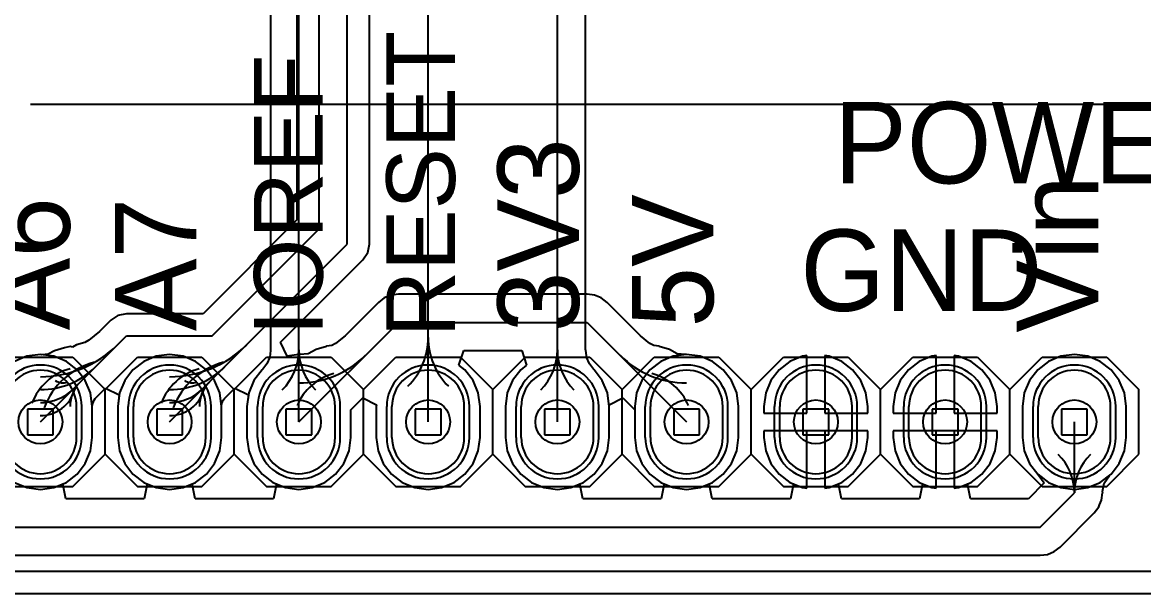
# Model space of a CAD drawing. Header units: millimetres. Extents: x 70.7 to 144.7, y 50.1 to 113.7.
# Drawn here: x 97.29 to 119.32, y 50.08 to 61.3 of the extents above; entities that cross this region are included whole.
import ezdxf

# ---------------------------------------------------------------- set-up
doc = ezdxf.new("R2010")
doc.units = ezdxf.units.MM
for name, color, linetype in [('BottomLayer', 5, 'Continuous'), ('BottomSolder', 6, 'Continuous'), ('KeepOutLayer', 6, 'Continuous'), ('Mechanical16', 56, 'Continuous'), ('MultiLayer', 9, 'Continuous'), ('PadHoleLayer', 156, 'Continuous'), ('TopLayer', 1, 'Continuous'), ('TopOverlay', 2, 'Continuous'), ('TopSolder', 216, 'Continuous')]:
    doc.layers.add(name, color=color, linetype=linetype)

# ---------------------------------------------------------------- blocks, each defined once
blk = doc.blocks.new('1X10_1_3')
at = {"layer": 'BottomLayer'}
for p, q in [((-12.1412, 0.3048), (-12.1412, -0.3048)), ((-10.7188, 0.3048), (-10.7188, -0.3048)), ((-9.6012, 0.3048), (-9.6012, -0.3048)), ((-8.1788, 0.3048), (-8.1788, -0.3048)), ((-7.0612, 0.3048), (-7.0612, -0.3048)), ((-5.6388, 0.3048), (-5.6388, -0.3048)), ((-4.5212, 0.3048), (-4.5212, -0.3048)), ((-3.0988, 0.3048), (-3.0988, -0.3048)), ((-1.9812, 0.3048), (-1.9812, -0.3048)), ((-0.5588, 0.3048), (-0.5588, -0.3048)), ((0.5588, 0.3048), (0.5588, -0.3048)), ((1.9812, 0.3048), (1.9812, -0.3048)), ((3.0988, 0.3048), (3.0988, -0.3048)), ((4.5212, 0.3048), (4.5212, -0.3048)), ((5.6388, 0.3048), (5.6388, -0.3048)), ((7.0612, 0.3048), (7.0612, -0.3048)), ((8.1788, 0.3048), (8.1788, -0.3048))]:
    blk.add_line(p, q, dxfattribs=at)
for centre, start, end in [((-11.43, 0.3048), 0, 180), ((-8.89, 0.3048), 0, 180), ((-6.35, 0.3048), 0, 180), ((-3.81, 0.3048), 0, 180), ((-1.27, 0.3048), 0, 180), ((1.27, 0.3048), 0, 180), ((3.81, 0.3048), 0, 180), ((6.35, 0.3048), 0, 180), ((8.89, 0.3048), 0, 180), ((-11.43, -0.3048), 180, 0), ((-8.89, -0.3048), 180, 0), ((-6.35, -0.3048), 180, 0), ((-3.81, -0.3048), 180, 0), ((-1.27, -0.3048), 180, 0), ((1.27, -0.3048), 180, 0), ((3.81, -0.3048), 180, 0), ((6.35, -0.3048), 180, 0), ((8.89, -0.3048), 180, 0)]:
    blk.add_arc(centre, 0.7112, start, end, dxfattribs=at)
at = {"layer": 'BottomSolder'}
for p, q in [((-12.2428, 0.3048), (-12.2428, -0.3048)), ((-10.6172, 0.3048), (-10.6172, -0.3048)), ((-9.7028, 0.3048), (-9.7028, -0.3048)), ((-8.0772, 0.3048), (-8.0772, -0.3048)), ((-7.1628, 0.3048), (-7.1628, -0.3048)), ((-5.5372, 0.3048), (-5.5372, -0.3048)), ((-4.6228, 0.3048), (-4.6228, -0.3048)), ((-2.9972, 0.3048), (-2.9972, -0.3048)), ((-2.0828, 0.3048), (-2.0828, -0.3048)), ((-0.4572, 0.3048), (-0.4572, -0.3048)), ((0.4572, 0.3048), (0.4572, -0.3048)), ((2.0828, 0.3048), (2.0828, -0.3048)), ((2.9972, 0.3048), (2.9972, -0.3048)), ((4.6228, 0.3048), (4.6228, -0.3048)), ((5.5372, 0.3048), (5.5372, -0.3048)), ((7.1628, 0.3048), (7.1628, -0.3048)), ((8.0772, 0.3048), (8.0772, -0.3048))]:
    blk.add_line(p, q, dxfattribs=at)
for centre, start, end in [((-11.43, 0.3048), 0, 180), ((-8.89, 0.3048), 0, 180), ((-6.35, 0.3048), 0, 180), ((-3.81, 0.3048), 0, 180), ((-1.27, 0.3048), 0, 180), ((1.27, 0.3048), 0, 180), ((3.81, 0.3048), 0, 180), ((6.35, 0.3048), 0, 180), ((8.89, 0.3048), 0, 180), ((-11.43, -0.3048), 180, 0), ((-8.89, -0.3048), 180, 0), ((-6.35, -0.3048), 180, 0), ((-3.81, -0.3048), 180, 0), ((-1.27, -0.3048), 180, 0), ((1.27, -0.3048), 180, 0), ((3.81, -0.3048), 180, 0), ((6.35, -0.3048), 180, 0), ((8.89, -0.3048), 180, 0)]:
    blk.add_arc(centre, 0.8128, start, end, dxfattribs=at)
at = {"layer": 'Mechanical16'}
for p, q in [((-11.684, 0.254), (-11.684, -0.254)), ((-11.176, 0.254), (-11.684, 0.254)), ((-11.176, -0.254), (-11.176, 0.254)), ((-9.144, 0.254), (-9.144, -0.254)), ((-8.636, 0.254), (-9.144, 0.254)), ((-8.636, -0.254), (-8.636, 0.254)), ((-6.604, 0.254), (-6.604, -0.254)), ((-6.096, 0.254), (-6.604, 0.254)), ((-6.096, -0.254), (-6.096, 0.254)), ((-4.064, 0.254), (-4.064, -0.254)), ((-3.556, 0.254), (-4.064, 0.254)), ((-3.556, -0.254), (-3.556, 0.254)), ((-1.524, 0.254), (-1.524, -0.254)), ((-1.016, 0.254), (-1.524, 0.254)), ((-1.016, -0.254), (-1.016, 0.254)), ((1.016, 0.254), (1.016, -0.254)), ((1.524, 0.254), (1.016, 0.254)), ((1.524, -0.254), (1.524, 0.254)), ((3.556, 0.254), (3.556, -0.254)), ((4.064, 0.254), (3.556, 0.254)), ((4.064, -0.254), (4.064, 0.254)), ((6.096, 0.254), (6.096, -0.254)), ((6.604, 0.254), (6.096, 0.254)), ((6.604, -0.254), (6.604, 0.254)), ((8.636, 0.254), (8.636, -0.254)), ((9.144, 0.254), (8.636, 0.254)), ((9.144, -0.254), (9.144, 0.254)), ((-11.684, -0.254), (-11.176, -0.254)), ((-9.144, -0.254), (-8.636, -0.254)), ((-6.604, -0.254), (-6.096, -0.254)), ((-4.064, -0.254), (-3.556, -0.254)), ((-1.524, -0.254), (-1.016, -0.254)), ((1.016, -0.254), (1.524, -0.254)), ((3.556, -0.254), (4.064, -0.254)), ((6.096, -0.254), (6.604, -0.254)), ((8.636, -0.254), (9.144, -0.254))]:
    blk.add_line(p, q, dxfattribs=at)
at = {"layer": 'MultiLayer'}
for p, q in [((-12.1412, 0.3048), (-12.1412, -0.3048)), ((-10.7188, 0.3048), (-10.7188, -0.3048)), ((-9.6012, 0.3048), (-9.6012, -0.3048)), ((-8.1788, 0.3048), (-8.1788, -0.3048)), ((-7.0612, 0.3048), (-7.0612, -0.3048)), ((-5.6388, 0.3048), (-5.6388, -0.3048)), ((-4.5212, 0.3048), (-4.5212, -0.3048)), ((-3.0988, 0.3048), (-3.0988, -0.3048)), ((-1.9812, 0.3048), (-1.9812, -0.3048)), ((-0.5588, 0.3048), (-0.5588, -0.3048)), ((0.5588, 0.3048), (0.5588, -0.3048)), ((1.9812, 0.3048), (1.9812, -0.3048)), ((3.0988, 0.3048), (3.0988, -0.3048)), ((4.5212, 0.3048), (4.5212, -0.3048)), ((5.6388, 0.3048), (5.6388, -0.3048)), ((7.0612, 0.3048), (7.0612, -0.3048)), ((8.1788, 0.3048), (8.1788, -0.3048))]:
    blk.add_line(p, q, dxfattribs=at)
for centre, start, end in [((-11.43, 0.3048), 0, 180), ((-8.89, 0.3048), 0, 180), ((-6.35, 0.3048), 0, 180), ((-3.81, 0.3048), 0, 180), ((-1.27, 0.3048), 0, 180), ((1.27, 0.3048), 0, 180), ((3.81, 0.3048), 0, 180), ((6.35, 0.3048), 0, 180), ((8.89, 0.3048), 0, 180), ((-11.43, -0.3048), 180, 0), ((-8.89, -0.3048), 180, 0), ((-6.35, -0.3048), 180, 0), ((-3.81, -0.3048), 180, 0), ((-1.27, -0.3048), 180, 0), ((1.27, -0.3048), 180, 0), ((3.81, -0.3048), 180, 0), ((6.35, -0.3048), 180, 0), ((8.89, -0.3048), 180, 0)]:
    blk.add_arc(centre, 0.7112, start, end, dxfattribs=at)
at = {"layer": 'PadHoleLayer'}
for centre in [(-11.43, 0), (-8.89, 0), (-6.35, 0), (-3.81, 0), (-1.27, 0), (1.27, 0), (3.81, 0), (6.35, 0), (8.89, 0)]:
    blk.add_circle(centre, 0.4318, dxfattribs=at)
at = {"layer": 'TopLayer'}
for p, q in [((-12.1412, 0.3048), (-12.1412, -0.3048)), ((-10.7188, 0.3048), (-10.7188, -0.3048)), ((-9.6012, 0.3048), (-9.6012, -0.3048)), ((-8.1788, 0.3048), (-8.1788, -0.3048)), ((-7.0612, 0.3048), (-7.0612, -0.3048)), ((-5.6388, 0.3048), (-5.6388, -0.3048)), ((-4.5212, 0.3048), (-4.5212, -0.3048)), ((-3.0988, 0.3048), (-3.0988, -0.3048)), ((-1.9812, 0.3048), (-1.9812, -0.3048)), ((-0.5588, 0.3048), (-0.5588, -0.3048)), ((0.5588, 0.3048), (0.5588, -0.3048)), ((1.9812, 0.3048), (1.9812, -0.3048)), ((3.0988, 0.3048), (3.0988, -0.3048)), ((4.5212, 0.3048), (4.5212, -0.3048)), ((5.6388, 0.3048), (5.6388, -0.3048)), ((7.0612, 0.3048), (7.0612, -0.3048)), ((8.1788, 0.3048), (8.1788, -0.3048))]:
    blk.add_line(p, q, dxfattribs=at)
for centre, start, end in [((-11.43, 0.3048), 0, 180), ((-8.89, 0.3048), 0, 180), ((-6.35, 0.3048), 0, 180), ((-3.81, 0.3048), 0, 180), ((-1.27, 0.3048), 0, 180), ((1.27, 0.3048), 0, 180), ((3.81, 0.3048), 0, 180), ((6.35, 0.3048), 0, 180), ((8.89, 0.3048), 0, 180), ((-11.43, -0.3048), 180, 0), ((-8.89, -0.3048), 180, 0), ((-6.35, -0.3048), 180, 0), ((-3.81, -0.3048), 180, 0), ((-1.27, -0.3048), 180, 0), ((1.27, -0.3048), 180, 0), ((3.81, -0.3048), 180, 0), ((6.35, -0.3048), 180, 0), ((8.89, -0.3048), 180, 0)]:
    blk.add_arc(centre, 0.7112, start, end, dxfattribs=at)
at = {"layer": 'TopOverlay'}
for p, q in [((-12.065, 1.27), (-12.7, 0.635)), ((-10.795, 1.27), (-12.065, 1.27)), ((-10.16, 0.635), (-10.795, 1.27)), ((-9.525, 1.27), (-10.16, 0.635)), ((-8.255, 1.27), (-9.525, 1.27)), ((-7.62, 0.635), (-8.255, 1.27)), ((-6.985, 1.27), (-7.62, 0.635)), ((-5.715, 1.27), (-6.985, 1.27)), ((-5.08, 0.635), (-5.715, 1.27)), ((-4.445, 1.27), (-5.08, 0.635)), ((-3.175, 1.27), (-4.445, 1.27)), ((-2.54, 0.635), (-3.175, 1.27)), ((-1.905, 1.27), (-2.54, 0.635)), ((-0.635, 1.27), (-1.905, 1.27)), ((0, 0.635), (-0.635, 1.27)), ((0.635, 1.27), (0, 0.635)), ((1.905, 1.27), (0.635, 1.27)), ((2.54, 0.635), (1.905, 1.27)), ((3.175, 1.27), (2.54, 0.635)), ((4.445, 1.27), (3.175, 1.27)), ((5.08, 0.635), (4.445, 1.27)), ((5.715, 1.27), (5.08, 0.635)), ((6.985, 1.27), (5.715, 1.27)), ((7.62, 0.635), (6.985, 1.27)), ((8.255, 1.27), (7.62, 0.635)), ((9.525, 1.27), (8.255, 1.27)), ((-12.7, 0.635), (-12.7, -0.635)), ((-10.16, 0.635), (-10.16, -0.635)), ((-7.62, 0.635), (-7.62, -0.635)), ((-5.08, 0.635), (-5.08, -0.635)), ((-2.54, 0.635), (-2.54, -0.635)), ((0, 0.635), (0, -0.635)), ((2.54, 0.635), (2.54, -0.635)), ((5.08, 0.635), (5.08, -0.635)), ((7.62, 0.635), (7.62, -0.635)), ((-12.065, -1.27), (-12.7, -0.635)), ((-10.16, -0.635), (-10.795, -1.27)), ((-9.525, -1.27), (-10.16, -0.635)), ((-7.62, -0.635), (-8.255, -1.27)), ((-6.985, -1.27), (-7.62, -0.635)), ((-5.08, -0.635), (-5.715, -1.27)), ((-4.445, -1.27), (-5.08, -0.635)), ((-2.54, -0.635), (-3.175, -1.27)), ((-1.905, -1.27), (-2.54, -0.635)), ((0, -0.635), (-0.635, -1.27)), ((0.635, -1.27), (0, -0.635)), ((2.54, -0.635), (1.905, -1.27)), ((3.175, -1.27), (2.54, -0.635)), ((5.08, -0.635), (4.445, -1.27)), ((5.715, -1.27), (5.08, -0.635)), ((7.62, -0.635), (6.985, -1.27)), ((8.255, -1.27), (7.62, -0.635)), ((-10.795, -1.27), (-12.065, -1.27)), ((-8.255, -1.27), (-9.525, -1.27)), ((-5.715, -1.27), (-6.985, -1.27)), ((-3.175, -1.27), (-4.445, -1.27)), ((-0.635, -1.27), (-1.905, -1.27)), ((1.905, -1.27), (0.635, -1.27)), ((4.445, -1.27), (3.175, -1.27)), ((6.985, -1.27), (5.715, -1.27)), ((9.525, -1.27), (8.255, -1.27))]:
    blk.add_line(p, q, dxfattribs=at)
at = {"layer": 'TopSolder'}
for p, q in [((-12.2428, 0.3048), (-12.2428, -0.3048)), ((-10.6172, 0.3048), (-10.6172, -0.3048)), ((-9.7028, 0.3048), (-9.7028, -0.3048)), ((-8.0772, 0.3048), (-8.0772, -0.3048)), ((-7.1628, 0.3048), (-7.1628, -0.3048)), ((-5.5372, 0.3048), (-5.5372, -0.3048)), ((-4.6228, 0.3048), (-4.6228, -0.3048)), ((-2.9972, 0.3048), (-2.9972, -0.3048)), ((-2.0828, 0.3048), (-2.0828, -0.3048)), ((-0.4572, 0.3048), (-0.4572, -0.3048)), ((0.4572, 0.3048), (0.4572, -0.3048)), ((2.0828, 0.3048), (2.0828, -0.3048)), ((2.9972, 0.3048), (2.9972, -0.3048)), ((4.6228, 0.3048), (4.6228, -0.3048)), ((5.5372, 0.3048), (5.5372, -0.3048)), ((7.1628, 0.3048), (7.1628, -0.3048)), ((8.0772, 0.3048), (8.0772, -0.3048))]:
    blk.add_line(p, q, dxfattribs=at)
for centre, start, end in [((-11.43, 0.3048), 0, 180), ((-8.89, 0.3048), 0, 180), ((-6.35, 0.3048), 0, 180), ((-3.81, 0.3048), 0, 180), ((-1.27, 0.3048), 0, 180), ((1.27, 0.3048), 0, 180), ((3.81, 0.3048), 0, 180), ((6.35, 0.3048), 0, 180), ((8.89, 0.3048), 0, 180), ((-11.43, -0.3048), 180, 0), ((-8.89, -0.3048), 180, 0), ((-6.35, -0.3048), 180, 0), ((-3.81, -0.3048), 180, 0), ((-1.27, -0.3048), 180, 0), ((1.27, -0.3048), 180, 0), ((3.81, -0.3048), 180, 0), ((6.35, -0.3048), 180, 0), ((8.89, -0.3048), 180, 0)]:
    blk.add_arc(centre, 0.8128, start, end, dxfattribs=at)

msp = doc.modelspace()

# ---------------------------------------------------------------- linework, layer by layer
at = {"layer": 'BottomLayer'}
for p, q in [((107.802, 53.451), (107.802, 74.092)), ((108.357, 54.869), (108.357, 74.092)), ((102.722, 53.451), (102.722, 73.717)), ((102.167, 73.487), (102.167, 54.869)), ((105.262, 53.451), (105.262, 73.357)), ((102.167, 54.869), (102.164, 54.869)), ((102.164, 54.869), (102.165, 54.857)), ((108.36, 54.869), (108.357, 54.869)), ((108.359, 54.857), (108.36, 54.869)), ((97.378, 54.741), (97.132, 54.639)), ((97.642, 54.776), (97.378, 54.741)), ((97.906, 54.741), (97.642, 54.776)), ((98.152, 54.639), (97.906, 54.741)), ((99.918, 54.741), (99.672, 54.639)), ((100.182, 54.776), (99.918, 54.741)), ((100.446, 54.741), (100.182, 54.776)), ((100.692, 54.639), (100.446, 54.741)), ((102.148, 54.725), (102.092, 54.59)), ((102.165, 54.857), (102.148, 54.725)), ((108.372, 54.757), (108.359, 54.857)), ((108.376, 54.725), (108.372, 54.757)), ((108.432, 54.59), (108.376, 54.725)), ((110.078, 54.741), (109.832, 54.639)), ((110.342, 54.776), (110.078, 54.741)), ((110.606, 54.741), (110.342, 54.776)), ((110.852, 54.639), (110.606, 54.741)), ((112.618, 54.741), (112.372, 54.639)), ((112.707, 54.753), (112.618, 54.741)), ((112.707, 53.626), (112.707, 54.753)), ((113.146, 54.741), (113.057, 54.753)), ((113.057, 54.753), (113.057, 53.626)), ((113.392, 54.639), (113.146, 54.741)), ((115.158, 54.741), (114.912, 54.639)), ((115.247, 54.753), (115.158, 54.741)), ((115.247, 53.626), (115.247, 54.753)), ((115.686, 54.741), (115.597, 54.753)), ((115.597, 54.753), (115.597, 53.626)), ((115.932, 54.639), (115.686, 54.741)), ((117.698, 54.741), (117.452, 54.639)), ((117.962, 54.776), (117.698, 54.741)), ((118.226, 54.741), (117.962, 54.776)), ((118.472, 54.639), (118.226, 54.741)), ((98.363, 54.477), (98.152, 54.639)), ((98.525, 54.266), (98.363, 54.477)), ((99.461, 54.477), (99.299, 54.266)), ((99.672, 54.639), (99.461, 54.477)), ((100.903, 54.477), (100.692, 54.639)), ((101.065, 54.266), (100.903, 54.477)), ((102.001, 54.477), (101.839, 54.266)), ((102.011, 54.485), (102.001, 54.477)), ((102.092, 54.59), (102.011, 54.485)), ((108.512, 54.485), (108.432, 54.59)), ((108.523, 54.477), (108.512, 54.485)), ((108.685, 54.266), (108.523, 54.477)), ((109.621, 54.477), (109.459, 54.266)), ((109.832, 54.639), (109.621, 54.477)), ((111.063, 54.477), (110.852, 54.639)), ((111.225, 54.266), (111.063, 54.477)), ((112.161, 54.477), (111.999, 54.266)), ((112.372, 54.639), (112.161, 54.477)), ((113.603, 54.477), (113.392, 54.639)), ((113.765, 54.266), (113.603, 54.477)), ((114.701, 54.477), (114.539, 54.266)), ((114.912, 54.639), (114.701, 54.477)), ((116.143, 54.477), (115.932, 54.639)), ((116.305, 54.266), (116.143, 54.477)), ((117.241, 54.477), (117.079, 54.266)), ((117.452, 54.639), (117.241, 54.477)), ((118.683, 54.477), (118.472, 54.639)), ((118.845, 54.266), (118.683, 54.477)), ((98.627, 54.02), (98.525, 54.266)), ((99.299, 54.266), (99.197, 54.02)), ((101.167, 54.02), (101.065, 54.266)), ((101.839, 54.266), (101.737, 54.02)), ((108.787, 54.02), (108.685, 54.266)), ((109.459, 54.266), (109.357, 54.02)), ((111.327, 54.02), (111.225, 54.266)), ((111.999, 54.266), (111.897, 54.02)), ((113.867, 54.02), (113.765, 54.266)), ((114.539, 54.266), (114.437, 54.02)), ((116.407, 54.02), (116.305, 54.266)), ((117.079, 54.266), (116.977, 54.02)), ((118.947, 54.02), (118.845, 54.266)), ((98.662, 53.756), (98.627, 54.02)), ((99.197, 54.02), (99.162, 53.756)), ((101.202, 53.756), (101.167, 54.02)), ((101.737, 54.02), (101.702, 53.756)), ((108.822, 53.756), (108.787, 54.02)), ((109.357, 54.02), (109.322, 53.756)), ((111.362, 53.756), (111.327, 54.02)), ((111.897, 54.02), (111.862, 53.756)), ((113.902, 53.756), (113.867, 54.02)), ((114.437, 54.02), (114.402, 53.756)), ((116.442, 53.756), (116.407, 54.02)), ((116.977, 54.02), (116.942, 53.756)), ((118.982, 53.756), (118.947, 54.02)), ((98.662, 53.146), (98.662, 53.756)), ((99.162, 53.756), (99.162, 53.146)), ((101.202, 53.146), (101.202, 53.756)), ((101.702, 53.756), (101.702, 53.146)), ((108.822, 53.146), (108.822, 53.756)), ((109.322, 53.756), (109.322, 53.146)), ((111.362, 53.146), (111.362, 53.756)), ((111.862, 53.756), (111.862, 53.626)), ((111.862, 53.626), (112.707, 53.626)), ((113.057, 53.626), (113.902, 53.626)), ((113.902, 53.626), (113.902, 53.756)), ((114.402, 53.756), (114.402, 53.626)), ((114.402, 53.626), (115.247, 53.626)), ((115.597, 53.626), (116.442, 53.626)), ((116.442, 53.626), (116.442, 53.756)), ((116.942, 53.756), (116.942, 53.146)), ((118.982, 53.146), (118.982, 53.756)), ((117.962, 52.06), (117.962, 53.451)), ((98.627, 52.882), (98.662, 53.146)), ((99.162, 53.146), (99.197, 52.882)), ((101.167, 52.882), (101.202, 53.146)), ((101.702, 53.146), (101.737, 52.882)), ((108.787, 52.882), (108.822, 53.146)), ((109.322, 53.146), (109.357, 52.882)), ((111.327, 52.882), (111.362, 53.146)), ((113.902, 53.276), (111.862, 53.276)), ((111.862, 53.276), (111.862, 53.146)), ((111.862, 53.146), (111.897, 52.882)), ((113.867, 52.882), (113.902, 53.146)), ((113.902, 53.146), (113.902, 53.276)), ((116.442, 53.276), (114.402, 53.276)), ((114.402, 53.276), (114.402, 53.146)), ((114.402, 53.146), (114.437, 52.882)), ((116.407, 52.882), (116.442, 53.146)), ((116.442, 53.146), (116.442, 53.276)), ((116.942, 53.146), (116.977, 52.882)), ((118.947, 52.882), (118.982, 53.146)), ((98.525, 52.636), (98.627, 52.882)), ((99.197, 52.882), (99.299, 52.636)), ((101.065, 52.636), (101.167, 52.882)), ((101.737, 52.882), (101.839, 52.636)), ((108.685, 52.636), (108.787, 52.882)), ((109.357, 52.882), (109.459, 52.636)), ((111.225, 52.636), (111.327, 52.882)), ((111.897, 52.882), (111.999, 52.636)), ((113.765, 52.636), (113.867, 52.882)), ((114.437, 52.882), (114.539, 52.636)), ((116.305, 52.636), (116.407, 52.882)), ((116.977, 52.882), (117.079, 52.636)), ((118.845, 52.636), (118.947, 52.882)), ((98.363, 52.425), (98.525, 52.636)), ((99.299, 52.636), (99.461, 52.425)), ((100.903, 52.425), (101.065, 52.636)), ((101.839, 52.636), (102.001, 52.425)), ((108.523, 52.425), (108.685, 52.636)), ((109.459, 52.636), (109.621, 52.425)), ((111.063, 52.425), (111.225, 52.636)), ((111.999, 52.636), (112.161, 52.425)), ((113.603, 52.425), (113.765, 52.636)), ((114.539, 52.636), (114.701, 52.425)), ((116.143, 52.425), (116.305, 52.636)), ((117.079, 52.636), (117.241, 52.425)), ((118.683, 52.425), (118.845, 52.636)), ((98.084, 52.235), (98.152, 52.263)), ((98.143, 51.941), (98.084, 52.235)), ((98.152, 52.263), (98.363, 52.425)), ((99.461, 52.425), (99.672, 52.263)), ((99.672, 52.263), (99.739, 52.235)), ((99.739, 52.235), (99.681, 51.941)), ((100.624, 52.235), (100.692, 52.263)), ((100.683, 51.941), (100.624, 52.235)), ((100.692, 52.263), (100.903, 52.425)), ((102.001, 52.425), (102.212, 52.263)), ((102.212, 52.263), (102.279, 52.235)), ((102.279, 52.235), (102.221, 51.941)), ((108.244, 52.235), (108.312, 52.263)), ((108.303, 51.941), (108.244, 52.235)), ((108.312, 52.263), (108.523, 52.425)), ((109.621, 52.425), (109.832, 52.263)), ((109.832, 52.263), (109.899, 52.235)), ((109.899, 52.235), (109.841, 51.941)), ((110.784, 52.235), (110.852, 52.263)), ((110.843, 51.941), (110.784, 52.235)), ((110.852, 52.263), (111.063, 52.425)), ((112.161, 52.425), (112.372, 52.263)), ((112.372, 52.263), (112.439, 52.235)), ((112.439, 52.235), (112.381, 51.941)), ((113.324, 52.235), (113.392, 52.263)), ((113.383, 51.941), (113.324, 52.235)), ((113.392, 52.263), (113.603, 52.425)), ((114.701, 52.425), (114.912, 52.263)), ((114.912, 52.263), (114.979, 52.235)), ((114.979, 52.235), (114.921, 51.941)), ((115.864, 52.235), (115.932, 52.263)), ((115.923, 51.941), (115.864, 52.235)), ((115.932, 52.263), (116.143, 52.425)), ((117.371, 52.254), (117.058, 51.941)), ((117.241, 52.425), (117.241, 52.425)), ((117.241, 52.425), (117.241, 52.425)), ((117.241, 52.425), (117.371, 52.254)), ((118.517, 52.085), (118.55, 52.251)), ((118.55, 52.251), (118.65, 52.4)), ((118.65, 52.4), (118.683, 52.425)), ((117.288, 51.386), (117.962, 52.06)), ((118.498, 51.917), (118.517, 52.06)), ((118.52, 52.06), (118.517, 52.085)), ((118.517, 52.06), (118.517, 52.06)), ((118.517, 52.06), (118.52, 52.06)), ((99.681, 51.941), (98.143, 51.941)), ((102.221, 51.941), (100.683, 51.941)), ((109.841, 51.941), (108.303, 51.941)), ((112.381, 51.941), (110.843, 51.941)), ((114.921, 51.941), (113.383, 51.941)), ((117.058, 51.941), (115.923, 51.941)), ((118.354, 51.668), (118.442, 51.783)), ((118.442, 51.783), (118.459, 51.822)), ((118.459, 51.822), (118.498, 51.917)), ((117.68, 50.994), (118.354, 51.668)), ((93.898, 51.386), (117.288, 51.386)), ((117.431, 50.85), (117.565, 50.906)), ((117.565, 50.906), (117.68, 50.994)), ((93.898, 50.832), (117.288, 50.832)), ((117.288, 50.832), (117.431, 50.85)), ((138.199, 50.517), (87.213, 50.517))]:
    msp.add_line(p, q, dxfattribs=at)
for centre, radius, start, end in [((103.907, 55.111), 1.355, 315, 0), ((103.907, 55.111), 1.355, 315, 0), ((106.617, 55.111), 1.355, 180, 225), ((106.617, 55.111), 1.355, 180, 225), ((101.608, 54.869), 1.113, 315, 0), ((101.608, 54.869), 1.113, 315, 0), ((103.835, 54.869), 1.113, 180, 225), ((103.835, 54.869), 1.113, 180, 225), ((106.688, 54.869), 1.113, 315, 0), ((106.688, 54.869), 1.113, 315, 0), ((108.915, 54.869), 1.113, 180, 225), ((108.915, 54.869), 1.113, 180, 225), ((116.914, 52.06), 1.048, 0, 46.014), ((116.914, 52.06), 1.048, 0, 46.014), ((119.01, 52.06), 1.048, 133.986, 180), ((119.01, 52.06), 1.048, 133.986, 180)]:
    msp.add_arc(centre, radius, start, end, dxfattribs=at)
at = {"layer": 'KeepOutLayer'}
msp.add_line((77.242, 50.081), (138.199, 50.081), dxfattribs=at)
at = {"layer": 'TopLayer'}
for p, q in [((102.684, 71.227), (102.684, 57.423)), ((103.119, 57.242), (103.119, 71.227)), ((103.673, 56.942), (103.673, 70.666)), ((104.108, 56.942), (104.108, 70.486)), ((102.684, 57.423), (100.838, 55.577)), ((101.018, 55.141), (103.119, 57.242)), ((100.182, 53.451), (103.673, 56.942)), ((104.075, 56.776), (104.108, 56.942)), ((102.361, 55.015), (103.981, 56.634)), ((103.981, 56.634), (104.075, 56.776)), ((104.285, 55.799), (103.637, 55.151)), ((104.4, 55.887), (104.285, 55.799)), ((104.533, 55.942), (104.4, 55.887)), ((104.677, 55.961), (104.533, 55.942)), ((108.387, 55.961), (104.677, 55.961)), ((108.53, 55.942), (108.387, 55.961)), ((108.664, 55.887), (108.53, 55.942)), ((108.779, 55.799), (108.664, 55.887)), ((109.427, 55.151), (108.779, 55.799)), ((99.165, 55.543), (99.024, 55.449)), ((99.332, 55.577), (99.165, 55.543)), ((100.838, 55.577), (99.332, 55.577)), ((99.024, 55.449), (98.804, 55.229)), ((102.722, 53.451), (104.677, 55.406)), ((104.677, 55.406), (108.387, 55.406)), ((108.387, 55.406), (110.342, 53.451)), ((97.642, 53.451), (99.332, 55.141)), ((98.804, 55.229), (98.596, 55.058)), ((99.332, 55.141), (101.018, 55.141)), ((103.63, 55.144), (103.442, 54.989)), ((103.637, 55.151), (103.63, 55.144)), ((103.637, 55.151), (103.637, 55.151)), ((103.637, 55.151), (103.637, 55.151)), ((109.434, 55.144), (109.427, 55.151)), ((109.427, 55.151), (109.427, 55.151)), ((109.427, 55.151), (109.427, 55.151)), ((109.622, 54.989), (109.434, 55.144)), ((98.113, 54.909), (97.921, 54.851)), ((98.224, 54.932), (98.113, 54.91)), ((98.113, 54.91), (98.113, 54.909)), ((98.272, 54.922), (98.224, 54.932)), ((98.354, 54.966), (98.272, 54.922)), ((98.513, 55.014), (98.354, 54.966)), ((98.596, 55.058), (98.513, 55.014)), ((102.494, 54.746), (102.361, 55.015)), ((103.059, 54.871), (102.907, 54.789)), ((103.265, 54.933), (103.059, 54.871)), ((103.369, 54.951), (103.264, 54.937)), ((103.264, 54.937), (103.265, 54.933)), ((103.442, 54.989), (103.369, 54.951)), ((109.695, 54.951), (109.622, 54.989)), ((109.8, 54.937), (109.695, 54.951)), ((109.799, 54.933), (109.8, 54.937)), ((110.005, 54.871), (109.799, 54.933)), ((110.157, 54.789), (110.005, 54.871)), ((97.378, 54.741), (97.132, 54.639)), ((97.642, 54.776), (97.378, 54.741)), ((97.672, 54.772), (97.642, 54.776)), ((97.795, 54.784), (97.672, 54.772)), ((97.921, 54.851), (97.795, 54.784)), ((102.722, 54.776), (102.494, 54.746)), ((102.743, 54.773), (102.722, 54.776)), ((102.907, 54.789), (102.743, 54.773)), ((105.866, 54.567), (105.962, 54.852)), ((105.962, 54.852), (107.102, 54.852)), ((107.102, 54.852), (107.198, 54.567)), ((110.32, 54.773), (110.157, 54.789)), ((110.342, 54.776), (110.32, 54.773)), ((110.606, 54.741), (110.342, 54.776)), ((110.852, 54.639), (110.606, 54.741)), ((112.618, 54.741), (112.372, 54.639)), ((112.707, 54.753), (112.618, 54.741)), ((112.707, 53.626), (112.707, 54.753)), ((113.146, 54.741), (113.057, 54.753)), ((113.057, 54.753), (113.057, 53.626)), ((113.392, 54.639), (113.146, 54.741)), ((115.158, 54.741), (114.912, 54.639)), ((115.247, 54.753), (115.158, 54.741)), ((115.247, 53.626), (115.247, 54.753)), ((115.686, 54.741), (115.597, 54.753)), ((115.597, 54.753), (115.597, 53.626)), ((115.932, 54.639), (115.686, 54.741)), ((117.698, 54.741), (117.452, 54.639)), ((117.962, 54.776), (117.698, 54.741)), ((118.226, 54.741), (117.962, 54.776)), ((118.472, 54.639), (118.226, 54.741)), ((105.983, 54.477), (105.866, 54.567)), ((106.145, 54.266), (105.983, 54.477)), ((107.081, 54.477), (106.919, 54.266)), ((107.198, 54.567), (107.081, 54.477)), ((111.063, 54.477), (110.852, 54.639)), ((111.225, 54.266), (111.063, 54.477)), ((112.161, 54.477), (111.999, 54.266)), ((112.372, 54.639), (112.161, 54.477)), ((113.603, 54.477), (113.392, 54.639)), ((113.765, 54.266), (113.603, 54.477)), ((114.701, 54.477), (114.539, 54.266)), ((114.912, 54.639), (114.701, 54.477)), ((116.143, 54.477), (115.932, 54.639)), ((116.305, 54.266), (116.143, 54.477)), ((117.241, 54.477), (117.079, 54.266)), ((117.452, 54.639), (117.241, 54.477)), ((118.683, 54.477), (118.472, 54.639)), ((118.845, 54.266), (118.683, 54.477)), ((106.247, 54.02), (106.145, 54.266)), ((106.919, 54.266), (106.817, 54.02)), ((111.327, 54.02), (111.225, 54.266)), ((111.999, 54.266), (111.897, 54.02)), ((113.867, 54.02), (113.765, 54.266)), ((114.539, 54.266), (114.437, 54.02)), ((116.407, 54.02), (116.305, 54.266)), ((117.079, 54.266), (116.977, 54.02)), ((118.947, 54.02), (118.845, 54.266)), ((98.732, 53.925), (98.923, 54.117)), ((98.923, 54.117), (99.192, 53.984)), ((99.192, 53.984), (99.162, 53.756)), ((101.272, 53.925), (101.463, 54.117)), ((101.463, 54.117), (101.732, 53.984)), ((101.732, 53.984), (101.702, 53.756)), ((106.282, 53.756), (106.247, 54.02)), ((106.817, 54.02), (106.782, 53.756)), ((111.362, 53.756), (111.327, 54.02)), ((111.897, 54.02), (111.862, 53.756)), ((113.902, 53.756), (113.867, 54.02)), ((114.437, 54.02), (114.402, 53.756)), ((116.442, 53.756), (116.407, 54.02)), ((116.977, 54.02), (116.942, 53.756)), ((118.982, 53.756), (118.947, 54.02)), ((98.66, 53.766), (98.67, 53.815)), ((98.662, 53.756), (98.66, 53.766)), ((98.67, 53.815), (98.696, 53.877)), ((98.696, 53.877), (98.721, 53.914)), ((98.721, 53.914), (98.732, 53.925)), ((98.732, 53.925), (98.732, 53.925)), ((98.732, 53.925), (98.732, 53.925)), ((98.732, 53.925), (98.732, 53.925)), ((98.732, 53.925), (98.732, 53.925)), ((98.732, 53.925), (98.732, 53.925)), ((98.732, 53.925), (98.732, 53.925)), ((98.732, 53.925), (98.732, 53.925)), ((98.732, 53.925), (98.732, 53.925)), ((98.732, 53.925), (98.732, 53.925)), ((101.2, 53.766), (101.21, 53.815)), ((101.202, 53.756), (101.2, 53.766)), ((101.21, 53.815), (101.236, 53.877)), ((101.236, 53.877), (101.242, 53.887)), ((101.242, 53.887), (101.261, 53.914)), ((101.261, 53.914), (101.272, 53.925)), ((101.272, 53.925), (101.272, 53.925)), ((101.272, 53.925), (101.272, 53.925)), ((101.272, 53.925), (101.272, 53.925)), ((101.272, 53.925), (101.272, 53.925)), ((101.272, 53.925), (101.272, 53.925)), ((101.272, 53.925), (101.272, 53.925)), ((101.272, 53.925), (101.272, 53.925)), ((101.272, 53.925), (101.272, 53.925)), ((101.272, 53.925), (101.272, 53.925)), ((103.742, 53.687), (103.977, 53.922)), ((103.977, 53.922), (104.246, 53.789)), ((104.246, 53.789), (104.242, 53.756)), ((108.817, 53.789), (109.087, 53.922)), ((108.822, 53.756), (108.817, 53.789)), ((109.087, 53.922), (109.322, 53.687)), ((98.662, 53.146), (98.662, 53.756)), ((99.162, 53.756), (99.162, 53.146)), ((101.202, 53.146), (101.202, 53.756)), ((101.702, 53.756), (101.702, 53.146)), ((103.742, 53.146), (103.742, 53.687)), ((104.242, 53.756), (104.242, 53.146)), ((106.282, 53.146), (106.282, 53.756)), ((106.782, 53.756), (106.782, 53.146)), ((108.822, 53.146), (108.822, 53.756)), ((109.322, 53.687), (109.322, 53.146)), ((111.362, 53.146), (111.362, 53.756)), ((111.862, 53.756), (111.862, 53.626)), ((111.862, 53.626), (112.707, 53.626)), ((113.057, 53.626), (113.902, 53.626)), ((113.902, 53.626), (113.902, 53.756)), ((114.402, 53.756), (114.402, 53.626)), ((114.402, 53.626), (115.247, 53.626)), ((115.597, 53.626), (116.442, 53.626)), ((116.442, 53.626), (116.442, 53.756)), ((116.942, 53.756), (116.942, 53.146)), ((118.982, 53.146), (118.982, 53.756)), ((98.627, 52.882), (98.662, 53.146)), ((99.162, 53.146), (99.197, 52.882)), ((101.167, 52.882), (101.202, 53.146)), ((101.702, 53.146), (101.737, 52.882)), ((103.707, 52.882), (103.742, 53.146)), ((104.242, 53.146), (104.277, 52.882)), ((106.247, 52.882), (106.282, 53.146)), ((106.782, 53.146), (106.817, 52.882)), ((108.787, 52.882), (108.822, 53.146)), ((109.322, 53.146), (109.357, 52.882)), ((111.327, 52.882), (111.362, 53.146)), ((112.707, 53.276), (111.862, 53.276)), ((111.862, 53.276), (111.862, 53.146)), ((111.862, 53.146), (111.897, 52.882)), ((112.707, 52.15), (112.707, 53.276)), ((113.902, 53.276), (113.057, 53.276)), ((113.057, 53.276), (113.057, 52.15)), ((113.867, 52.882), (113.902, 53.146)), ((113.902, 53.146), (113.902, 53.276)), ((115.247, 53.276), (114.402, 53.276)), ((114.402, 53.276), (114.402, 53.146)), ((114.402, 53.146), (114.437, 52.882)), ((115.247, 52.15), (115.247, 53.276)), ((116.442, 53.276), (115.597, 53.276)), ((115.597, 53.276), (115.597, 52.15)), ((116.407, 52.882), (116.442, 53.146)), ((116.442, 53.146), (116.442, 53.276)), ((116.942, 53.146), (116.977, 52.882)), ((118.947, 52.882), (118.982, 53.146)), ((98.525, 52.636), (98.627, 52.882)), ((99.197, 52.882), (99.299, 52.636)), ((101.065, 52.636), (101.167, 52.882)), ((101.737, 52.882), (101.839, 52.636)), ((103.605, 52.636), (103.707, 52.882)), ((104.277, 52.882), (104.379, 52.636)), ((106.145, 52.636), (106.247, 52.882)), ((106.817, 52.882), (106.919, 52.636)), ((108.685, 52.636), (108.787, 52.882)), ((109.357, 52.882), (109.459, 52.636)), ((111.225, 52.636), (111.327, 52.882)), ((111.897, 52.882), (111.999, 52.636)), ((113.765, 52.636), (113.867, 52.882)), ((114.437, 52.882), (114.539, 52.636)), ((116.305, 52.636), (116.407, 52.882)), ((116.977, 52.882), (117.079, 52.636)), ((118.845, 52.636), (118.947, 52.882)), ((98.363, 52.425), (98.525, 52.636)), ((99.299, 52.636), (99.461, 52.425)), ((100.903, 52.425), (101.065, 52.636)), ((101.839, 52.636), (102.001, 52.425)), ((103.443, 52.425), (103.605, 52.636)), ((104.379, 52.636), (104.541, 52.425)), ((105.983, 52.425), (106.145, 52.636)), ((106.919, 52.636), (107.081, 52.425)), ((108.523, 52.425), (108.685, 52.636)), ((109.459, 52.636), (109.621, 52.425)), ((111.063, 52.425), (111.225, 52.636)), ((111.999, 52.636), (112.161, 52.425)), ((113.603, 52.425), (113.765, 52.636)), ((114.539, 52.636), (114.701, 52.425)), ((116.143, 52.425), (116.305, 52.636)), ((117.079, 52.636), (117.241, 52.425)), ((118.683, 52.425), (118.845, 52.636)), ((97.132, 52.263), (97.378, 52.161)), ((97.906, 52.161), (98.152, 52.263)), ((98.152, 52.263), (98.363, 52.425)), ((99.461, 52.425), (99.672, 52.263)), ((99.672, 52.263), (99.918, 52.161)), ((100.446, 52.161), (100.692, 52.263)), ((100.692, 52.263), (100.903, 52.425)), ((102.001, 52.425), (102.212, 52.263)), ((102.212, 52.263), (102.458, 52.161)), ((102.986, 52.161), (103.232, 52.263)), ((103.232, 52.263), (103.443, 52.425)), ((104.541, 52.425), (104.752, 52.263)), ((104.752, 52.263), (104.998, 52.161)), ((105.526, 52.161), (105.772, 52.263)), ((105.772, 52.263), (105.983, 52.425)), ((107.081, 52.425), (107.292, 52.263)), ((107.292, 52.263), (107.538, 52.161)), ((108.066, 52.161), (108.312, 52.263)), ((108.312, 52.263), (108.523, 52.425)), ((109.621, 52.425), (109.832, 52.263)), ((109.832, 52.263), (110.078, 52.161)), ((110.606, 52.161), (110.852, 52.263)), ((110.852, 52.263), (111.063, 52.425)), ((112.161, 52.425), (112.372, 52.263)), ((112.372, 52.263), (112.618, 52.161)), ((113.146, 52.161), (113.392, 52.263)), ((113.392, 52.263), (113.603, 52.425)), ((114.701, 52.425), (114.912, 52.263)), ((114.912, 52.263), (115.158, 52.161)), ((115.686, 52.161), (115.932, 52.263)), ((115.932, 52.263), (116.143, 52.425)), ((117.241, 52.425), (117.452, 52.263)), ((117.452, 52.263), (117.698, 52.161)), ((118.226, 52.161), (118.472, 52.263)), ((118.472, 52.263), (118.683, 52.425)), ((97.378, 52.161), (97.642, 52.127)), ((97.642, 52.127), (97.906, 52.161)), ((99.918, 52.161), (100.182, 52.127)), ((100.182, 52.127), (100.446, 52.161)), ((102.458, 52.161), (102.722, 52.127)), ((102.722, 52.127), (102.986, 52.161)), ((104.998, 52.161), (105.262, 52.127)), ((105.262, 52.127), (105.526, 52.161)), ((107.538, 52.161), (107.802, 52.127)), ((107.802, 52.127), (108.066, 52.161)), ((110.078, 52.161), (110.342, 52.127)), ((110.342, 52.127), (110.606, 52.161)), ((112.618, 52.161), (112.707, 52.15)), ((113.057, 52.15), (113.146, 52.161)), ((115.158, 52.161), (115.247, 52.15)), ((115.597, 52.15), (115.686, 52.161)), ((117.698, 52.161), (117.962, 52.127)), ((117.962, 52.127), (118.226, 52.161)), ((138.199, 50.517), (87.213, 50.517))]:
    msp.add_line(p, q, dxfattribs=at)
for centre, radius, start, end in [((97.642, 56.486), 2.146, 270, 315), ((97.642, 56.486), 2.146, 270, 315), ((100.182, 56.486), 2.146, 270, 315), ((100.182, 56.486), 2.146, 270, 315), ((102.722, 56.067), 1.849, 270, 315), ((102.722, 56.067), 1.849, 270, 315), ((110.342, 56.067), 1.849, 225, 270), ((110.342, 56.067), 1.849, 225, 270), ((98.51, 53.428), 1.106, 105, 159.301), ((97.642, 55.619), 1.533, 270, 315), ((97.642, 55.619), 1.533, 270, 315), ((99.081, 53.212), 1.462, 105, 159.301), ((101.05, 53.428), 1.106, 105, 159.301), ((100.182, 55.619), 1.533, 270, 315), ((100.182, 55.619), 1.533, 270, 315), ((101.621, 53.212), 1.462, 105, 159.301), ((98.095, 54.54), 0.321, 240.0001, 285.0001), ((98.901, 53.756), 0.675, 135, 180), ((98.901, 53.756), 0.675, 135, 180), ((100.635, 54.54), 0.321, 240.0001, 285.0001), ((101.441, 53.756), 0.675, 135, 180), ((101.441, 53.756), 0.675, 135, 180), ((103.689, 53.351), 1.087, 104.9999, 157.2639), ((109.375, 53.351), 1.087, 22.7361, 75.0001), ((97.648, 54.269), 0.691, 269.2898, 344.9998), ((97.642, 54.752), 0.92, 270, 315), ((97.642, 54.752), 0.92, 270, 315), ((100.188, 54.269), 0.691, 269.2898, 344.9998), ((100.182, 54.752), 0.92, 270, 315), ((100.182, 54.752), 0.92, 270, 315)]:
    msp.add_arc(centre, radius, start, end, dxfattribs=at)
at = {"layer": 'TopOverlay'}
for p, q in [((97.45, 59.69), (119.195, 59.69)), ((98.912, 52.816), (98.912, 54.086))]:
    msp.add_line(p, q, dxfattribs=at)

# ---------------------------------------------------------------- block references
at = {"rotation": 180}
msp.add_blockref('1X10_1_3', (106.532, 53.451), dxfattribs=at)

# ---------------------------------------------------------------- texts
at = {"layer": 'TopOverlay'}
for s, height, rotation, p in [('RESET', 1.35, 90, (105.79, 55.115)), ('IOREF', 1.35, 90, (103.19, 55.145)), ('POWER', 1.6, 360, (113.242, 58.136)), ('3V3', 1.6, 90, (108.225, 55.215)), ('Vin', 1.6, 90, (118.43, 55.205)), ('A6', 1.6, 90, (98.22, 55.25)), ('A7', 1.6, 90, (100.705, 55.235)), ('5V', 1.6, 90, (110.867, 55.306)), ('GND', 1.6, 360, (112.577, 55.631))]:
    msp.add_text(s, height=height, rotation=rotation, dxfattribs=at).set_placement(p)

doc.saveas('drawing.dxf')
